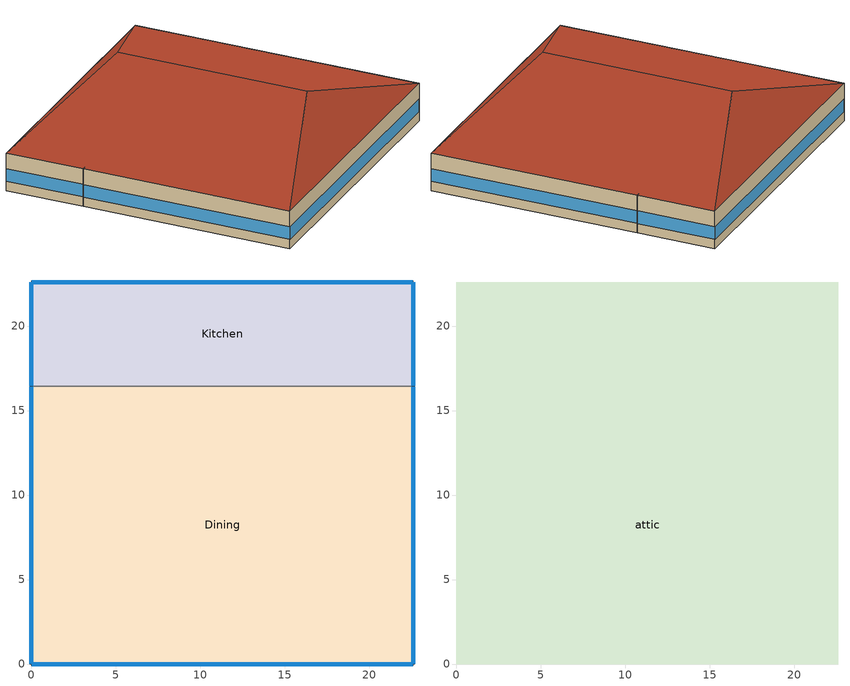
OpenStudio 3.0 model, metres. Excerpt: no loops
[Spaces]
Kitchen
 floor ground: 22.61,22.61 22.61,16.44 0,16.44 0,22.61 z0
 wall outside: 22.61,16.44 22.61,22.61 0,22.61 0,16.44 z0:3.05
 wall to Dining: 0,16.44 22.61,16.44 z0:3.05
 window (BTAP-Ext-FixedWindow:U=0.190 SHGC=0.600): 22.61,16.47 22.61,22.58 / 0,22.58 0,16.47 z0.76:1.79; 22.58,22.61 0.03,22.61 z0.76:1.78
Dining
 floor ground: 22.61,16.44 22.61,0 0,0 0,16.44 z0
 wall outside: 0,16.44 0,0 22.61,0 22.61,16.44 z0:3.05
 window (BTAP-Ext-FixedWindow:U=0.190 SHGC=0.600): 22.61,0.03 22.61,16.42 / 0.03,0 22.58,0 / 0,16.42 0,0.03 z0.76:1.78
attic
 floor to Dining: 22.61,16.44 22.61,0 0,0 0,16.44 z3.05
 floor to Kitchen: 22.61,22.61 22.61,16.44 0,16.44 0,22.61 z3.05
 roof outside: 11.3,18.84,6.82 22.61,22.61,3.05 0,22.61,3.05; 11.3,3.77,6.82 0,0,3.05 22.61,0,3.05; 11.3,18.84,6.82 0,22.61,3.05 0,0,3.05 11.3,3.77,6.82; 11.3,3.77,6.82 22.61,0,3.05 22.61,22.61,3.05 11.3,18.84,6.82
[Site]
Calgary Intl AP_AB_CAN: Latitude {deg}=51.114; Longitude {deg}=-114.02; Time Zone {hr}=-7; Elevation {m}=1084.1; Terrain=City
[Building]
FullServiceRestaurant: North Axis {deg}=0; Default Construction Set=BTAP-Mass at hdd = 5000.0; Standards Number of Stories=1; Standards Number of Above Ground Stories=1; Standards Template=NECB2017; Standards Building Type=FullServiceRestaurant
[Site:WaterMainsTemperature]
Calculation Method=Correlation; Annual Average Outdoor Air Temperature {C}=5; Maximum Difference In Monthly Average Outdoor Air Temperatures {deltaC}=23.3
[Site:GroundTemperature:BuildingSurface]
19.527, 19.502, 19.536, 19.598, 20.002, 21.64, 22.225, 22.375, 21.449, 20.121, 19.802, 19.633
[SizingPeriod:DesignDay] Barometric Pressure {Pa}=88961; Sky Clearness=0; Rain Indicator=0; Snow Indicator=0; Day of Month=21; Daylight Saving Time Indicator=0; Humidity Indicating Type=Wetbulb; Dry-Bulb Temperature Range Modifier Type=DefaultMultipliers
Name | Maximum Dry-Bulb Temperature {C} | Daily Dry-Bulb Temperature Range {deltaC} | Humidity Indicating Conditions at Maximum Dry-Bulb | Wind Speed {m/s} | Wind Direction {deg} | Month | Day Type | Solar Model Indicator | ASHRAE Taub | ASHRAE Taud
Calgary Intl AP Ann Clg .4% Condns DB=>MWB | 28.5 | 12.1 | 16.1 | 4.5 | 160 | 7 | SummerDesignDay | ASHRAETau | 0.339 | 2.421
Calgary Intl AP Ann Htg 99.6% Condns DB | -28.5 | 0 | -28.5 | 2.9 | 200 | 1 | WinterDesignDay | ASHRAEClearSky
[ClimateZones]
Climate Zone Institution Name 1=ASHRAE; Climate Zone Document Name 1=ANSI/ASHRAE Standard 169; Climate Zone Document Year 1=2006; Climate Zone Institution Name 2=CEC; Climate Zone Document Name 2=California Climate Zone Descriptions; Climate Zone Document Year 2=1995
[Material:NoMass] Roughness=Smooth; Thermal Absorptance=0.9; Solar Absorptance=0.7
Name | Thermal Resistance {m2-K/W} | Visible Absorptance
Typical Carpet Pad; Typical Carpet Pad 1 | 0.21648 | 0.8
Typical Insulation 1 | 5.91238 | 0.7
Typical Insulation 2 | 4.49096 | 0.7
Typical Insulation 3 | 7.24636 | 0.7
Typical Carpet Pad 2 | 1.25503 | 0.8
Typical Carpet Pad 3; Typical Carpet Pad 4 | 3.45515 | 0.8
Typical Insulation 4 | 0.526298 | 0.7
Typical Insulation 5 | 0.526316 | 0.7
[Material]
Name | Roughness | Thickness {m} | Conductivity {W/m-K} | Density {kg/m3} | Specific Heat {J/kg-K} | Thermal Absorptance | Solar Absorptance | Visible Absorptance
G05 25mm wood | MediumSmooth | 0.0254 | 0.15 | 608 | 1630 | 0.9 | 0.5 | 0.5
100mm Normalweight concrete floor 1 | MediumSmooth | 0.1016 | 2.31 | 2322 | 832
G01 13mm gypsum board 1 | Smooth | 0.0127 | 0.16 | 800 | 1090 | 0.9 | 0.7 | 0.5
4 in. Normalweight Concrete Floor 1 | MediumRough | 0.1016 | 2.31 | 2322 | 832 | 0.9 | 0.7 | 0.7
1IN Stucco 1 | Smooth | 0.0253 | 0.6918 | 1858 | 837 | 0.9 | 0.7 | 0.92
8IN CONCRETE HW RefBldg 1 | Rough | 0.2032 | 1.311 | 2240 | 836.8 | 0.9 | 0.7 | 0.7
1/2IN Gypsum 1 | Smooth | 0.0127 | 0.16 | 784.9 | 830 | 0.9 | 0.4 | 0.4
Metal Roof Surface 1; F08 Metal surface 1 | Smooth | 0.0008 | 45.28 | 7824 | 500 | 0.9 | 0.7 | 0.7
6 in. Normalweight Concrete Floor 1; 6 in. Normalweight Concrete Floor 2; 6 in. Normalweight Concrete Floor 3 | MediumRough | 0.1524 | 2.31 | 2322 | 832 | 0.9 | 0.7 | 0.7
[Construction]
BTAP-Int-Partition; BTAP-Int-Door: G05 25mm wood
BTAP-Int-Floor: 100mm Normalweight concrete floor 1, Typical Carpet Pad
BTAP-Int-Wall: G01 13mm gypsum board 1, G01 13mm gypsum board 1
BTAP-Int-Ceiling: Typical Carpet Pad, 100mm Normalweight concrete floor 1
BTAP-Int-Window: SimpleGlazing
BTAP-Ext-Floor-Mass:U-0.162: Typical Insulation 1, 4 in. Normalweight Concrete Floor 1, Typical Carpet Pad 1
BTAP-Ext-Wall-Mass:U-0.21: 1IN Stucco 1, 8IN CONCRETE HW RefBldg 1, Typical Insulation 2, 1/2IN Gypsum 1
BTAP-Ext-Roof-Metal:U-0.138: Metal Roof Surface 1, Typical Insulation 3
BTAP-Grnd-Floor-Mass:U-0.757: 6 in. Normalweight Concrete Floor 1, Typical Carpet Pad 2
BTAP-Grnd-Wall-Mass:U-0.284: 6 in. Normalweight Concrete Floor 2, Typical Carpet Pad 3
BTAP-Grnd-Roof-Mass:U-0.284: 6 in. Normalweight Concrete Floor 3, Typical Carpet Pad 4
BTAP-Ext-FixedWindow:U=0.190 SHGC=0.600; BTAP-Ext-GlassDoors:U=0.190 SHGC=0.600; BTAP-Ext-Skylights:U=0.190 SHGC=0.600; BTAP-Ext-DaylightDomes:U=0.190 SHGC=0.600; BTAP-Ext-DaylightDiffuser:U=0.190 SHGC=0.600: SimpleGlazing:U=0.190 SHGC=0.600
BTAP-Ext-Door:U-1.9: F08 Metal surface 1, Typical Insulation 4
BTAP-Ext-OverHeadDoor:U-1.9: Typical Insulation 5
[DefaultConstructionSet]
BTAP-Mass at hdd = 5000.0: Default Exterior Surface Constructions=BTAP-Mass at hdd = 5000.0; Default Interior Surface Constructions=Default Surface Constructions 2; Default Ground Contact Surface Constructions=BTAP-Mass at hdd = 5000.0 1; Default Exterior SubSurface Constructions=BTAP-Mass at hdd = 5000.0; Default Interior SubSurface Constructions=Default Sub Surface Constructions 2; Interior Partition Construction=BTAP-Int-Partition
[DefaultSurfaceConstructions]
Name | Floor Construction | Wall Construction | Roof Ceiling Construction
Default Surface Constructions 2 | BTAP-Int-Floor | BTAP-Int-Wall | BTAP-Int-Ceiling
BTAP-Mass at hdd = 5000.0 | BTAP-Ext-Floor-Mass:U-0.162 | BTAP-Ext-Wall-Mass:U-0.21 | BTAP-Ext-Roof-Metal:U-0.138
BTAP-Mass at hdd = 5000.0 1 | BTAP-Grnd-Floor-Mass:U-0.757 | BTAP-Grnd-Wall-Mass:U-0.284 | BTAP-Grnd-Roof-Mass:U-0.284
[DefaultSubSurfaceConstructions]
Name | Fixed Window Construction | Operable Window Construction | Door Construction | Glass Door Construction | Overhead Door Construction | Skylight Construction | Tubular Daylight Dome Construction | Tubular Daylight Diffuser Construction
Default Sub Surface Constructions 2 | BTAP-Int-Window | BTAP-Int-Window | BTAP-Int-Door
BTAP-Mass at hdd = 5000.0 | BTAP-Ext-FixedWindow:U=0.190 SHGC=0.600 | BTAP-Ext-FixedWindow:U=0.190 SHGC=0.600 | BTAP-Ext-Door:U-1.9 | BTAP-Ext-GlassDoors:U=0.190 SHGC=0.600 | BTAP-Ext-OverHeadDoor:U-1.9 | BTAP-Ext-Skylights:U=0.190 SHGC=0.600 | BTAP-Ext-DaylightDomes:U=0.190 SHGC=0.600 | BTAP-Ext-DaylightDiffuser:U=0.190 SHGC=0.600
[WindowMaterial:SimpleGlazingSystem] Solar Heat Gain Coefficient=0.6; Visible Transmittance=0.21
Name | U-Factor {W/m2-K}
SimpleGlazing | 2.2
SimpleGlazing:U=0.190 SHGC=0.600 | 1.9
[Space]
Name | Space Type | Building Story | Thermal Zone | Part of Total Floor Area
Kitchen | Space Function Food preparation area | Building Story 1 | ALL_ST=Food preparation area_FL=Building Story 1_SCH=B | Yes
Dining | Space Function Dining area - family dining | Building Story 1 | ALL_ST=Dining area - family dining_FL=Building Story 1_SCH=B | Yes
attic | Space Function - undefined - | Building Story 2 | ALL_ST=- undefined -_FL=Building Story 2_SCH=A | No
[BuildingStory]
Name | Nominal Z Coordinate {m}
Building Story 1 | 0
Building Story 2 | 3.0488
[SpaceType] Standards Building Type=Space Function
Name | Default Schedule Set | Design Specification Outdoor Air Object | Standards Space Type
Space Function - undefined - | Space Function - undefined - Schedule Set | Space Function - undefined - Ventilation | - undefined -
Space Function Dining area - family dining | Space Function Dining area - family dining Schedule Set | Space Function Dining area - family dining Ventilation | Dining area - family dining
Space Function Food preparation area | Space Function Food preparation area Schedule Set | Space Function Food preparation area Ventilation | Food preparation area
[DesignSpecification:OutdoorAir]
Name | Outdoor Air Flow per Person {m3/s-person} | Outdoor Air Flow per Floor Area {m3/s-m2} | Outdoor Air Flow Air Changes per Hour {1/hr} | Outdoor Air Method
Space Function - undefined - Ventilation | 0 | 0 | 0
Space Function Dining area - family dining Ventilation | 0.0266603 | 0.0009144 |  | Sum
Space Function Food preparation area Ventilation | 0.0152345 | 0.0006096 |  | Sum
[DefaultScheduleSet] Infiltration Schedule=Always On
Name | Number of People Schedule | People Activity Level Schedule | Lighting Schedule | Electric Equipment Schedule
Space Function - undefined - Schedule Set
Space Function Dining area - family dining Schedule Set | NECB-B-Occupancy | NECB-Activity | NECB-B-Lighting | NECB-B-Electric-Equipment
Space Function Food preparation area Schedule Set | NECB-B-Occupancy | NECB-Activity | NECB-B-Occupancy-NECB-B-Lighting-0.0-0.0-0.67-Light Ruleset | NECB-B-Electric-Equipment
[ThermostatSetpoint:DualSetpoint]
Name | Heating Setpoint Temperature Schedule | Cooling Setpoint Temperature Schedule
Space Function - undefined - Thermostat 3
Space Function Food preparation area Thermostat 3; Space Function Dining area - family dining Thermostat 3 | NECB-B-Thermostat Setpoint-Heating | NECB-B-Thermostat Setpoint-Cooling
[People:Definition] Number of People Calculation Method=People/Area; Fraction Radiant=0.3
Name | People per Space Floor Area {person/m2}
Space Function Dining area - family dining People Definition | 0.100036
Space Function Food preparation area People Definition | 0.0500182
[People] Work Efficiency Schedule=Work Efficiency Schedule; Clothing Insulation Schedule=Clothing Schedule; Air Velocity Schedule=Air Velocity Schedule; Multiplier=1
Name | People Definition | Space or SpaceType
Space Function Dining area - family dining People | Space Function Dining area - family dining People Definition | Space Function Dining area - family dining
Space Function Food preparation area People | Space Function Food preparation area People Definition | Space Function Food preparation area
[Lights:Definition] Design Level Calculation Method=Watts/Area; Fraction Radiant=0.5; Fraction Visible=0.2
Name | Watts per Space Floor Area {W/m2}
Space Function Dining area - family dining Lights Definition | 7.59993
Space Function Food preparation area Lights Definition | 11.3999
[Lights] Fraction Replaceable=1
Name | Lights Definition | Space or SpaceType
Space Function Dining area - family dining Lights | Space Function Dining area - family dining Lights Definition | Space Function Dining area - family dining
Space Function Food preparation area Lights | Space Function Food preparation area Lights Definition | Space Function Food preparation area
[ElectricEquipment:Definition] Design Level Calculation Method=Watts/Area; Fraction Radiant=0.5
Name | Watts per Space Floor Area {W/m2}
Space Function Dining area - family dining Elec Equip Definition | 1.00036
Space Function Food preparation area Elec Equip Definition | 10.0036
[ElectricEquipment]
Name | Electric Equipment Definition | Space or SpaceType
Space Function Dining area - family dining Elec Equip | Space Function Dining area - family dining Elec Equip Definition | Space Function Dining area - family dining
Space Function Food preparation area Elec Equip | Space Function Food preparation area Elec Equip Definition | Space Function Food preparation area
[SpaceInfiltration:DesignFlowRate] Schedule=Always On Discrete; Design Flow Rate Calculation Method=Flow/ExteriorArea; Flow per Exterior Surface Area {m3/s-m2}=0.00025; Constant Term Coefficient=0; Temperature Term Coefficient=0; Velocity Term Coefficient=0.224; Velocity Squared Term Coefficient=0
Name | Space or SpaceType
attic Infiltration | attic
Dining Infiltration | Dining
Kitchen Infiltration | Kitchen
[ThermalZone] Use Ideal Air Loads=No
Name | Thermostat
ALL_ST=- undefined -_FL=Building Story 2_SCH=A | Space Function - undefined - Thermostat 3
ALL_ST=Food preparation area_FL=Building Story 1_SCH=B | Space Function Food preparation area Thermostat 3
ALL_ST=Dining area - family dining_FL=Building Story 1_SCH=B | Space Function Dining area - family dining Thermostat 3
[Sizing:Zone]
ALL_ST=- undefined -_FL=Building Story 2_SCH=A: Zone Cooling Design Supply Air Temperature Input Method=SupplyAirTemperature; Zone Cooling Design Supply Air Temperature {C}=14; Zone Cooling Design Supply Air Temperature Difference {deltaC}=11.11; Zone Heating Design Supply Air Temperature Input Method=SupplyAirTemperature; Zone Heating Design Supply Air Temperature {C}=40; Zone Heating Design Supply Air Temperature Difference {deltaC}=11.11; Zone Cooling Design Supply Air Humidity Ratio {kg-H2O/kg-air}=0.0085; Zone Heating Design Supply Air Humidity Ratio {kg-H2O/kg-air}=0.008; Cooling Design Air Flow Method=DesignDay; Heating Design Air Flow Method=DesignDay; Account for Dedicated Outdoor Air System=No; Dedicated Outdoor Air System Control Strategy=NeutralSupplyAir; Dedicated Outdoor Air Low Setpoint Temperature for Design {C}=autosize; Dedicated Outdoor Air High Setpoint Temperature for Design {C}=autosize
[Coil:Cooling:DX:VariableSpeed:SpeedData] Reference Unit Gross Rated Total Cooling Capacity {W}=8914.19; Reference Unit Gross Rated Sensible Heat Ratio=0.79; Reference Unit Rated Air Flow Rate {m3/s}=0.944; Total Cooling Capacity Function of Temperature Curve=Mitsubishi Hyper Heating VRF Outdoor Unit CCAPFT curve; Total Cooling Capacity Function of Air Flow Fraction Curve=Mitsubishi Hyper Heating VRF Outdoor Unit CCAPFFF curve; Energy Input Ratio Function of Temperature Curve=Mitsubishi Hyper Heating VRF Outdoor Unit CEIRFT curve; Energy Input Ratio Function of Air Flow Fraction Curve=Mitsubishi Hyper Heating VRF Outdoor Unit CEIRFFF curve
Name | Reference Unit Gross Rated Cooling COP {W/W}
Coil Cooling DX Variable Speed Speed Data 1 | 3.67
Coil Cooling DX Variable Speed Speed Data 2 | 3.68
[Coil:Heating:DX:VariableSpeed:SpeedData] Reference Unit Gross Rated Heating Capacity {W}=9124.85; Reference Unit Rated Air Flow Rate {m3/s}=0.653; Heating Capacity Function of Temperature Curve=Mitsubishi Hyper Heating VRF Outdoor Unit HCAPFT curve; Total  Heating Capacity Function of Air Flow Fraction Curve=Mitsubishi Hyper Heating VRF Outdoor Unit HCAPFFF curve; Energy Input Ratio Function of Temperature Curve=Mitsubishi Hyper Heating VRF Outdoor Unit HEIRFT curve; Energy Input Ratio Function of Air Flow Fraction Curve=Mitsubishi Hyper Heating VRF Outdoor Unit HEIRFFF curve
Name | Reference Unit Gross Rated Heating COP
Coil Heating DX Variable Speed Speed Data 1 | 4.06
Coil Heating DX Variable Speed Speed Data 2 | 4.42
[AirConditioner:VariableRefrigerantFlow]
VRF Outdoor Unit 104kBtu/hr 4.42COP: Availability Schedule=Always On Discrete; Gross Rated Total Cooling Capacity {W}=30512.2; Gross Rated Cooling COP {W/W}=4.35; Minimum Outdoor Temperature in Cooling Mode {C}=-5; Maximum Outdoor Temperature in Cooling Mode {C}=43; Cooling Capacity Ratio Modifier Function of Low Temperature Curve=Mitsubishi Hyper Heating VRF Outdoor Unit Low CCAPFT curve; Cooling Capacity Ratio Boundary Curve=Mitsubishi Hyper Heating VRF Outdoor Unit CCAPFT Boundary curve; Cooling Capacity Ratio Modifier Function of High Temperature Curve=Mitsubishi Hyper Heating VRF Outdoor Unit High CCAPFT curve; Cooling Energy Input Ratio Modifier Function of Low Temperature Curve=Mitsubishi Hyper Heating VRF Outdoor Unit Low CEIRFT curve; Cooling Energy Input Ratio Boundary Curve=Mitsubishi Hyper Heating VRF Outdoor Unit CEIRFT Boundary curve; Cooling Energy Input Ratio Modifier Function of High Temperature Curve=Mitsubishi Hyper Heating VRF Outdoor Unit High CEIRFT curve; Cooling Energy Input Ratio Modifier Function of Low Part-Load Ratio Curve=Mitsubishi Hyper Heating VRF Outdoor Unit Low CEIRFPLR curve; Cooling Energy Input Ratio Modifier Function of High Part-Load Ratio Curve=Mitsubishi Hyper Heating VRF Outdoor Unit High CEIRFPLR curve; Cooling Combination Ratio Correction Factor Curve=Mitsubishi Hyper Heating VRF Outdoor Unit CCR curve; Cooling Part-Load Fraction Correlation Curve=Mitsubishi Hyper Heating VRF Outdoor Unit on-off CPLFFPLR curve; Gross Rated Heating Capacity {W}=30512.2; Rated Heating Capacity Sizing Ratio {W/W}=1; Rated Heating COP {W/W}=4.42; Minimum Outdoor Temperature in Heating Mode {C}=-25; Maximum Outdoor Temperature in Heating Mode {C}=30; Heating Capacity Ratio Modifier Function of Low Temperature Curve=Mitsubishi Hyper Heating VRF Outdoor Unit Low HCAPFT curve; Heating Capacity Ratio Boundary Curve=Mitsubishi Hyper Heating VRF Outdoor Unit HCAPFT Boundary curve; Heating Capacity Ratio Modifier Function of High Temperature Curve=Mitsubishi Hyper Heating VRF Outdoor Unit High HCAPFT curve; Heating Energy Input Ratio Modifier Function of Low Temperature Curve=Mitsubishi Hyper Heating VRF Outdoor Unit Low HEIRFT curve; Heating Energy Input Ratio Boundary Curve=Mitsubishi Hyper Heating VRF Outdoor Unit HEIRFT Boundary curve; Heating Energy Input Ratio Modifier Function of High Temperature Curve=Mitsubishi Hyper Heating VRF Outdoor Unit High HEIRFT curve; Heating Performance Curve Outdoor Temperature Type=WetBulbTemperature; Heating Energy Input Ratio Modifier Function of Low Part-Load Ratio Curve=Mitsubishi Hyper Heating VRF Outdoor Unit Low HEIRFPLR curve; Heating Energy Input Ratio Modifier Function of High Part-Load Ratio Curve=Mitsubishi Hyper Heating VRF Outdoor Unit High HEIRFPLR curve; Heating Combination Ratio Correction Factor Curve=Mitsubishi Hyper Heating VRF Outdoor Unit HCR curve; Heating Part-Load Fraction Correlation Curve=Mitsubishi Hyper Heating VRF Outdoor Unit on-off HPLFFPLR curve; Minimum Heat Pump Part-Load Ratio=0.5; Master Thermostat Priority Control Type=ThermostatOffsetPriority; Heat Pump Waste Heat Recovery=Yes; Equivalent Piping Length used for Piping Correction Factor in Cooling Mode {m}=19.5257; Vertical Height used for Piping Correction Factor {m}=1e-06; Piping Correction Factor for Length in Cooling Mode Curve=Mitsubishi Hyper Heating VRF Outdoor Unit CCAPFPL curve; Piping Correction Factor for Height in Cooling Mode Coefficient {1/m}=-0.00019231; Equivalent Piping Length used for Piping Correction Factor in Heating Mode {m}=19.5257; Piping Correction Factor for Length in Heating Mode Curve=Mitsubishi Hyper Heating VRF Outdoor Unit HCAPFPL curve; Piping Correction Factor for Height in Heating Mode Coefficient {1/m}=-0.00019231; Crankcase Heater Power per Compressor {W}=0.001; Number of Compressors=3; Ratio of Compressor Size to Total Compressor Capacity {W/W}=0.33; Maximum Outdoor Dry-bulb Temperature for Crankcase Heater {C}=7; Defrost Strategy=ReverseCycle; Defrost Control=OnDemand; Defrost Energy Input Ratio Modifier Function of Temperature Curve=Mitsubishi Hyper Heating VRF Outdoor Unit Defrost HEIRFT curve 2; Defrost Time Period Fraction=0.058333; Resistive Defrost Heater Capacity {W}=autosize; Maximum Outdoor Dry-bulb Temperature for Defrost Operation {C}=7; Condenser Type=AirCooled; Water Condenser Volume Flow Rate {m3/s}=autosize; Evaporative Condenser Effectiveness=0.9; Evaporative Condenser Air Flow Rate {m3/s}=autosize; Evaporative Condenser Pump Rated Power Consumption {W}=autosize; Basin Heater Capacity {W/K}=0; Basin Heater Setpoint Temperature {C}=2; Fuel Type=Electricity; Minimum Outdoor Temperature in Heat Recovery Mode {C}=-5; Maximum Outdoor Temperature in Heat Recovery Mode {C}=26.2; Initial Heat Recovery Cooling Capacity Fraction {W/W}=0.5; Heat Recovery Cooling Capacity Time Constant {hr}=0.15; Initial Heat Recovery Cooling Energy Fraction {W/W}=1; Heat Recovery Cooling Energy Time Constant {hr}=0; Initial Heat Recovery Heating Capacity Fraction {W/W}=1; Heat Recovery Heating Capacity Time Constant {hr}=0.15; Initial Heat Recovery Heating Energy Fraction {W/W}=1; Heat Recovery Heating Energy Time Constant {hr}=0
[AvailabilityManager:NightCycle] Applicability Schedule=Always On Discrete; Control Type=CycleOnAny; Thermostat Tolerance {deltaC}=1; Cycling Run Time {s}=3600
Availability Manager Night Cycle 1; Availability Manager Night Cycle 2
[HeatExchanger:AirToAir:SensibleAndLatent] Availability Schedule=Always On Discrete; Nominal Supply Air Flow Rate {m3/s}=autosize; Sensible Effectiveness at 100% Heating Air Flow=0.5; Latent Effectiveness at 100% Heating Air Flow=0.5; Sensible Effectiveness at 75% Heating Air Flow=0.5; Latent Effectiveness at 75% Heating Air Flow=0.5; Sensible Effectiveness at 100% Cooling Air Flow=0.5; Latent Effectiveness at 100% Cooling Air Flow=0.5; Sensible Effectiveness at 75% Cooling Air Flow=0.5; Latent Effectiveness at 75% Cooling Air Flow=0.5; Supply Air Outlet Temperature Control=Yes; Heat Exchanger Type=Rotary; Frost Control Type=ExhaustOnly; Threshold Temperature {C}=-23.3; Initial Defrost Time Fraction=0.167; Rate of Defrost Time Fraction Increase {1/K}=1.44; Economizer Lockout=Yes
Name | Nominal Electric Power {W}
sys_3|mixed|shr>none|sc>ccashp|sh>ccashp|ssf>cv|zh>b-e|zc>none|srf>none| ERV | 187.192
sys_3|mixed|shr>none|sc>ccashp|sh>ccashp|ssf>cv|zh>b-e|zc>none|srf>none| 1 ERV | 1005.26
[SetpointManager:OutdoorAirPretreat] Minimum Setpoint Temperature {C}=-99; Maximum Setpoint Temperature {C}=99; Minimum Setpoint Humidity Ratio {kgWater/kgDryAir}=1e-05; Maximum Setpoint Humidity Ratio {kgWater/kgDryAir}=1
Setpoint Manager Outdoor Air Pretreat 1; Setpoint Manager Outdoor Air Pretreat 2
[Schedule:Constant]
Always On Discrete: Value=1
[Schedule:Ruleset]
Always On: Default Day Schedule=Always On Default
Clothing Schedule: Default Day Schedule=Clothing Schedule Default Winter Clothes
Air Velocity Schedule: Default Day Schedule=Air Velocity Schedule Default
Work Efficiency Schedule: Default Day Schedule=Work Efficiency Schedule Default
NECB-B-Occupancy: Default Day Schedule=NECB-B-Occupancy Default
NECB-Activity: Default Day Schedule=NECB-Activity Default; Summer Design Day Schedule=NECB-Activity Summer Design Day; Winter Design Day Schedule=NECB-Activity Winter Design Day
NECB-B-Lighting: Default Day Schedule=NECB-B-Lighting Default
NECB-B-Electric-Equipment: Default Day Schedule=NECB-B-Electric-Equipment Default
NECB-B-Thermostat Setpoint-Heating: Default Day Schedule=NECB-B-Thermostat Setpoint-Heating Default
NECB-B-Thermostat Setpoint-Cooling: Default Day Schedule=NECB-B-Thermostat Setpoint-Cooling Default
NECB-B-Occupancy-NECB-B-Lighting-0.0-0.0-0.67-Light Ruleset: Default Day Schedule=NECB-B-Occupancy-NECB-B-Lighting-0.0-0.0-0.67-Light Default
[Schedule:Day]
Always On Default; Clothing Schedule Default Winter Clothes: 24, 0, 1
Clothing Schedule Summer Clothes: 24, 0, 0.5
Air Velocity Schedule Default: 24, 0, 0.2
Work Efficiency Schedule Default: 24, 0, 0
NECB-B-Occupancy Default; NECB-B-Occupancy Default|Wkdy Day: 1, 0, 0.3, 2, 0, 0.1, 9, 0, 0, 10, 0, 0.1, 11, 0, 0.2, 12, 0, 0.5, 13, 0, 0.9, 14, 0, 0.8, 15, 0, 0.5, 17, 0, 0.2, 18, 0, 0.3, 19, 0, 0.6, 22, 0, 0.9, 23, 0, 0.6, 24, 0, 0.4
NECB-B-Occupancy Sat Day: 1, 0, 0.5, 2, 0, 0.3, 9, 0, 0, 10, 0, 0.1, 11, 0, 0.2, 12, 0, 0.5, 13, 0, 0.9, 14, 0, 0.8, 15, 0, 0.5, 17, 0, 0.2, 18, 0, 0.3, 19, 0, 0.6, 22, 0, 0.9, 24, 0, 0.6
NECB-B-Occupancy Sun|Hol Day: 1, 0, 0.1, 2, 0, 0.3, 10, 0, 0, 11, 0, 0.1, 12, 0, 0.4, 14, 0, 0.5, 15, 0, 0.4, 18, 0, 0.2, 19, 0, 0.5, 21, 0, 0.7, 22, 0, 0.5, 23, 0, 0.3, 24, 0, 0.1
NECB-Activity Default; NECB-Activity Winter Design Day; NECB-Activity Summer Design Day: 24, 0, 130
NECB-B-Lighting Default; NECB-B-Lighting Default|Wkdy Day; NECB-B-Lighting Sat Day; NECB-B-Electric-Equipment Default; NECB-B-Electric-Equipment Default|Wkdy Day; NECB-B-Electric-Equipment Sat Day; NECB-B-Occupancy-NECB-B-Lighting-0.0-0.0-0.67-Light Default; NECB-B-Occupancy-NECB-B-Lighting-0.0-0.0-0.67-Default|Wkdy-Light Day; NECB-B-Occupancy-NECB-B-Lighting-0.0-0.0-0.67-Sat-Light Day: 1, 0, 0.9, 2, 0, 0.5, 9, 0, 0.1, 10, 0, 0.5, 11, 0, 0.7, 24, 0, 0.9
NECB-B-Lighting Sun|Hol Day; NECB-B-Electric-Equipment Sun|Hol Day; NECB-B-Occupancy-NECB-B-Lighting-0.0-0.0-0.67-Sun|Hol-Light Day: 2, 0, 0.5, 10, 0, 0.1, 11, 0, 0.5, 23, 0, 0.9, 24, 0, 0.5
NECB-B-Thermostat Setpoint-Heating Default; NECB-B-Thermostat Setpoint-Heating Default|Wkdy Day; NECB-B-Thermostat Setpoint-Heating Sat Day: 2, 0, 22, 8, 0, 18, 9, 0, 20, 24, 0, 22
NECB-B-Thermostat Setpoint-Heating Sun|Hol Day: 1, 0, 18, 2, 0, 22, 9, 0, 18, 10, 0, 20, 23, 0, 22, 24, 0, 18
NECB-B-Thermostat Setpoint-Cooling Default; NECB-B-Thermostat Setpoint-Cooling Default|Wkdy Day; NECB-B-Thermostat Setpoint-Cooling Sat Day: 1, 0, 24, 8, 0, 35, 24, 0, 24
NECB-B-Thermostat Setpoint-Cooling Sun|Hol Day: 9, 0, 35, 23, 0, 24, 24, 0, 35
[Schedule:Rule] Date Specification Type=DateRange; Start Day=1
Name | Schedule Ruleset | Rule Order | Day Schedule | Start Month | End Month | End Day | Apply Monday | Apply Tuesday | Apply Wednesday | Apply Thursday | Apply Friday | Apply Saturday | Apply Sunday
Schedule Rule 1 | Clothing Schedule | 0 | Clothing Schedule Summer Clothes | 5 | 9 | 30
Schedule Rule 2 | NECB-B-Occupancy | 2 | NECB-B-Occupancy Default|Wkdy Day | 1 | 12 | 31 | Yes | Yes | Yes | Yes | Yes
Schedule Rule 3 | NECB-B-Occupancy | 1 | NECB-B-Occupancy Sat Day | 1 | 12 | 31 |  |  |  |  |  | Yes
Schedule Rule 4 | NECB-B-Occupancy | 0 | NECB-B-Occupancy Sun|Hol Day | 1 | 12 | 31 |  |  |  |  |  |  | Yes
Schedule Rule 5 | NECB-B-Lighting | 2 | NECB-B-Lighting Default|Wkdy Day | 1 | 12 | 31 | Yes | Yes | Yes | Yes | Yes
Schedule Rule 6 | NECB-B-Lighting | 1 | NECB-B-Lighting Sat Day | 1 | 12 | 31 |  |  |  |  |  | Yes
Schedule Rule 7 | NECB-B-Lighting | 0 | NECB-B-Lighting Sun|Hol Day | 1 | 12 | 31 |  |  |  |  |  |  | Yes
Schedule Rule 8 | NECB-B-Electric-Equipment | 2 | NECB-B-Electric-Equipment Default|Wkdy Day | 1 | 12 | 31 | Yes | Yes | Yes | Yes | Yes
Schedule Rule 9 | NECB-B-Electric-Equipment | 1 | NECB-B-Electric-Equipment Sat Day | 1 | 12 | 31 |  |  |  |  |  | Yes
Schedule Rule 10 | NECB-B-Electric-Equipment | 0 | NECB-B-Electric-Equipment Sun|Hol Day | 1 | 12 | 31 |  |  |  |  |  |  | Yes
Schedule Rule 11 | NECB-B-Thermostat Setpoint-Heating | 2 | NECB-B-Thermostat Setpoint-Heating Default|Wkdy Day | 1 | 12 | 31 | Yes | Yes | Yes | Yes | Yes
Schedule Rule 12 | NECB-B-Thermostat Setpoint-Heating | 1 | NECB-B-Thermostat Setpoint-Heating Sat Day | 1 | 12 | 31 |  |  |  |  |  | Yes
Schedule Rule 13 | NECB-B-Thermostat Setpoint-Heating | 0 | NECB-B-Thermostat Setpoint-Heating Sun|Hol Day | 1 | 12 | 31 |  |  |  |  |  |  | Yes
Schedule Rule 14 | NECB-B-Thermostat Setpoint-Cooling | 2 | NECB-B-Thermostat Setpoint-Cooling Default|Wkdy Day | 1 | 12 | 31 | Yes | Yes | Yes | Yes | Yes
Schedule Rule 15 | NECB-B-Thermostat Setpoint-Cooling | 1 | NECB-B-Thermostat Setpoint-Cooling Sat Day | 1 | 12 | 31 |  |  |  |  |  | Yes
Schedule Rule 16 | NECB-B-Thermostat Setpoint-Cooling | 0 | NECB-B-Thermostat Setpoint-Cooling Sun|Hol Day | 1 | 12 | 31 |  |  |  |  |  |  | Yes
Schedule Rule 17 | NECB-B-Occupancy-NECB-B-Lighting-0.0-0.0-0.67-Light Ruleset | 2 | NECB-B-Occupancy-NECB-B-Lighting-0.0-0.0-0.67-Default|Wkdy-Light Day | 1 | 12 | 31 | Yes | Yes | Yes | Yes | Yes
Schedule Rule 18 | NECB-B-Occupancy-NECB-B-Lighting-0.0-0.0-0.67-Light Ruleset | 1 | NECB-B-Occupancy-NECB-B-Lighting-0.0-0.0-0.67-Sat-Light Day | 1 | 12 | 31 |  |  |  |  |  | Yes
Schedule Rule 19 | NECB-B-Occupancy-NECB-B-Lighting-0.0-0.0-0.67-Light Ruleset | 0 | NECB-B-Occupancy-NECB-B-Lighting-0.0-0.0-0.67-Sun|Hol-Light Day | 1 | 12 | 31 |  |  |  |  |  |  | Yes
[Curve:Quadratic]
Name | Coefficient1 Constant | Coefficient2 x | Coefficient3 x**2 | Minimum Value of x | Maximum Value of x
Mitsubishi Hyper Heating VRF Outdoor Unit CCAPFFF curve; Mitsubishi Hyper Heating VRF Outdoor Unit HCAPFFF curve | 0.8 | 0.2 | 0 | 0.5 | 1.5
Mitsubishi Hyper Heating VRF Outdoor Unit CEIRFFF curve; Mitsubishi Hyper Heating VRF Outdoor Unit HEIRFFF curve | 1 | 0 | 0 | 0 | 1
Mitsubishi Hyper Heating VRF Outdoor Unit CCR curve | 0.6216 | 0.4732 | -0.0952 | 1 | 1.3
Mitsubishi Hyper Heating VRF Outdoor Unit HCR curve | 0.9016 | 0.1214 | -0.0229 | 1 | 1.3
[Curve:Biquadratic] Minimum Value of x=15
Name | Coefficient1 Constant | Coefficient2 x | Coefficient3 x**2 | Coefficient4 y | Coefficient5 y**2 | Coefficient6 x*y | Maximum Value of x | Minimum Value of y | Maximum Value of y
Mitsubishi Hyper Heating VRF Outdoor Unit CCAPFT curve | 0.041806 | 0.0640406 | -0.000556932 | 0.00840778 | -0.00010814 | -0.000333479 | 24 | -5 | 43
Mitsubishi Hyper Heating VRF Outdoor Unit CEIRFT curve | 0.60344 | 0.0108251 | -0.000129701 | -0.00687097 | 0.000288952 | 0.000152497 | 24 | -5 | 43
Mitsubishi Hyper Heating VRF Outdoor Unit HCAPFT curve | 1.04243 | 0.0320234 | -0.00158028 | 0.0255781 | -0.000168303 | -0.00103771 | 27.2 | -25 | 15
Mitsubishi Hyper Heating VRF Outdoor Unit HEIRFT curve | 1.14888 | 0.0582594 | -0.00247355 | -0.0220304 | -7.01977e-05 | -0.00028168 | 27.2 | -25 | 15
Mitsubishi Hyper Heating VRF Outdoor Unit Low CCAPFT curve | 0.00653214 | 0.0701963 | -0.000779728 | 9.18264e-05 | -3.53531e-06 | -1.10985e-06 | 24 | -5 | 27.2
Mitsubishi Hyper Heating VRF Outdoor Unit High CCAPFT curve | 0.0241361 | 0.0680502 | -0.000323642 | 0.00805139 | 1.58197e-06 | -0.000740208 | 24 | -5 | 43
Mitsubishi Hyper Heating VRF Outdoor Unit Low CEIRFT curve | 0.637813 | 0.00686888 | -7.55358e-06 | 0.00196302 | 2.69677e-08 | -2.49728e-05 | 23.9 | -5 | 27.2
Mitsubishi Hyper Heating VRF Outdoor Unit High CEIRFT curve | -0.133847 | 0.0340484 | -0.000437229 | 0.0205905 | 3.17958e-06 | -0.000136501 | 23.9 | 22.7 | 43
Mitsubishi Hyper Heating VRF Outdoor Unit Low HCAPFT curve | 1.2945 | 0.00280103 | 5.16831e-05 | 0.0210171 | -1.72877e-06 | 0.000190881 | 27.2 | -25 | -8.3
Mitsubishi Hyper Heating VRF Outdoor Unit High HCAPFT curve | 1.1646 | 0.0226437 | -0.00143802 | 0.0116004 | 1.95695e-05 | -0.000445733 | 27.2 | -25 | 15.5
Mitsubishi Hyper Heating VRF Outdoor Unit Low HEIRFT curve | 0.724384 | 0.138268 | -0.00356264 | 0.00899376 | 4.16922e-06 | -3.92283e-05 | 27.2 | -25 | -8.3
Mitsubishi Hyper Heating VRF Outdoor Unit High HEIRFT curve | 1.84182 | -0.00557935 | -0.00116121 | -0.0644276 | 0.000476928 | 0.00154004 | 27.2 | -25 | 15.5
[Table:MultiVariableLookup]
Mitsubishi Hyper Heating VRF Outdoor Unit Defrost HEIRFT curve 2: LinearInterpolationOfTable, 2, BiQuadratic, SingleLineIndependentVariableWithMatrix, 1, 15, 27.2, -25, 6, Temperature, Temperature, Dimensionless, 2, 15, -25, 1.052, 15, -10, 1.052, 15, -8, 1.052, 15, -6, 1.052, 15, -4, 1.111, 15, -2, 1.149, 15, 0, 1.205, 15, 1, 1.205, 15, 2, 1.19, 15, 4, 1.052, 15, 6, 1, 27.2, -25, 1.052, 27.2, -10, 1.052, 27.2, -8, 1.052, 27.2, -6, 1.052, 27.2, -4, 1.111, 27.2, -2, 1.149, 27.2, 0, 1.205, 27.2, 1, 1.205, 27.2, 2, 1.19, 27.2, 4, 1.052, 27.2, 6, 1
Mitsubishi Hyper Heating VRF Outdoor Unit CCAPFPL curve: LinearInterpolationOfTable, 2, Biquadratic, SingleLineIndependentVariableWithMatrix, 1, 7.625, 175.375, 0.5, 1.3, Dimensionless, Dimensionless, 2, 7.625, 0.5, 1, 7.625, 0.75, 1, 7.625, 1, 1, 7.625, 1.3, 1, 61, 0.5, 1, 61, 0.75, 1, 61, 1, 0.9075, 61, 1.3, 0.9025, 91.5, 0.5, 1, 91.5, 0.75, 0.955, 91.5, 1, 0.86, 91.5, 1.3, 0.855, 122, 0.5, 1, 122, 0.75, 0.905, 122, 1, 0.82, 122, 1.3, 0.81, 175.375, 0.5, 1, 175.375, 0.75, 0.83, 175.375, 1, 0.76, 175.375, 1.3, 0.74
[Curve:Cubic]
Name | Coefficient1 Constant | Coefficient2 x | Coefficient3 x**2 | Coefficient4 x**3 | Minimum Value of x | Maximum Value of x
Mitsubishi Hyper Heating VRF Outdoor Unit CCAPFT Boundary curve | 94.997 | -9.7363 | 0.4601 | -0.0075 | 11 | 30
Mitsubishi Hyper Heating VRF Outdoor Unit CEIRFT Boundary curve | 94.997 | -9.7363 | 0.4601 | -0.0075 | 15 | 24
Mitsubishi Hyper Heating VRF Outdoor Unit Low CEIRFPLR curve | 0.2021 | 0.464 | 0.4081 | -0.0723 | 0.5 | 1
Mitsubishi Hyper Heating VRF Outdoor Unit High CEIRFPLR curve | 2.0857 | -3.1154 | 2.9151 | -0.8855 | 1 | 1.5
Mitsubishi Hyper Heating VRF Outdoor Unit on-off CPLFFPLR curve; Mitsubishi Hyper Heating VRF Outdoor Unit on-off HPLFFPLR curve | 0.85 | 0.15 | 0 | 0 | 0 | 1
Mitsubishi Hyper Heating VRF Outdoor Unit HCAPFT Boundary curve; Mitsubishi Hyper Heating VRF Outdoor Unit HEIRFT Boundary curve | -4.0154 | 0.3263 | -0.0406 | 0 | 15 | 27.2
Mitsubishi Hyper Heating VRF Outdoor Unit Low HEIRFPLR curve | -0.123 | 1.8753 | -1.4444 | 0.6918 | 0.5 | 1
Mitsubishi Hyper Heating VRF Outdoor Unit High HEIRFPLR curve | -8.0149 | 24.269 | -21.472 | 6.2179 | 1 | 1.3
Mitsubishi Hyper Heating VRF Outdoor Unit HCAPFPL curve | 1.007 | -0.0008 | 4e-06 | -1e-08 | 7.625 | 175.375
